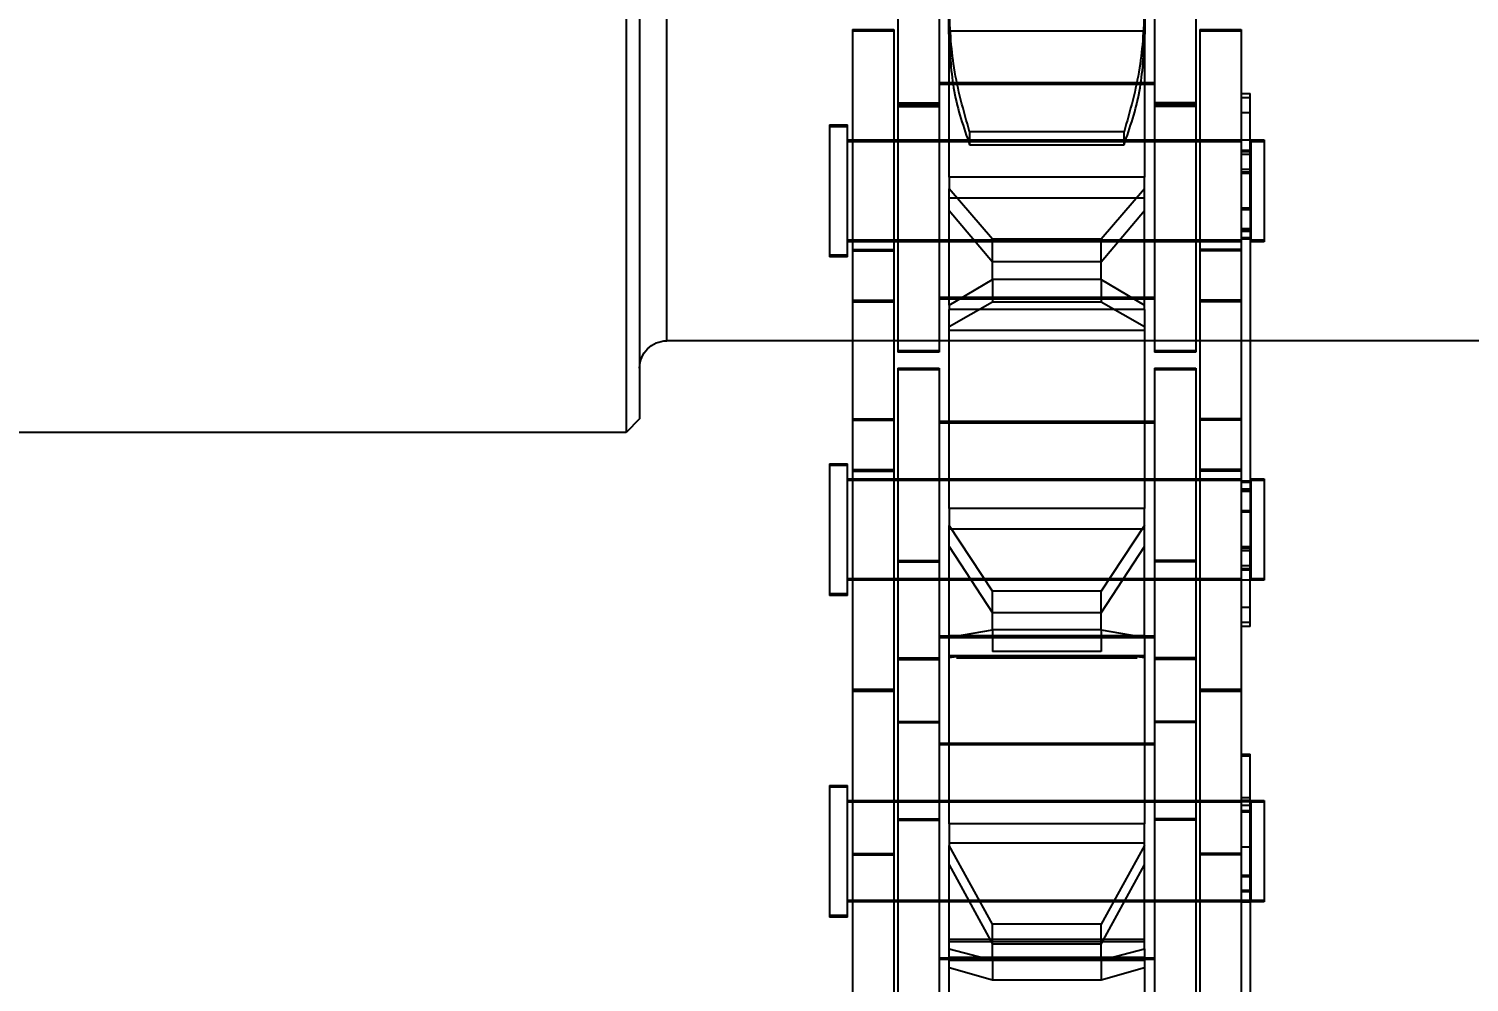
# Model space of a CAD drawing. Header units: metres. Extents: x 0 to 63075, y 0 to 44550.
# Drawn here: x 40773.8 to 40826.8, y 16396 to 16431.1 of the extents above; entities that cross this region are included whole.
import ezdxf

# ---------------------------------------------------------------- set-up
doc = ezdxf.new("R2010")
doc.units = ezdxf.units.M
doc.header["$LTSCALE"] = 75
doc.linetypes.add('HIDDEN2', pattern=[4.7625, 3.175, -1.5875])
doc.layers.add('SDM', color=7, linetype='Continuous')
doc.layers.add('ST1', color=7, linetype='HIDDEN2')
doc.styles.add('ROMANS', font='ROMANS.SHX')
doc.dimstyles.new('75___1-75', dxfattribs={"dimscale": 75, "dimtxt": 2.5, "dimasz": 2, "dimexe": 1.5, "dimexo": 1, "dimgap": 0.5, "dimtad": 1, "dimdec": 0, "dimzin": 12, "dimtxsty": 'ROMANS', "dimcen": 0, "dimclrd": 256, "dimclre": 256, "dimclrt": 3, "dimazin": 3, "dimtfac": 1, "dimtdec": 0, "dimtmove": 0, "dimatfit": 0, "dimfxl": 1, "dimlwd": -1, "dimlwe": -1, "dimarcsym": 0})

# ---------------------------------------------------------------- blocks, each defined once
blk = doc.blocks.new('*D36')
at = {"layer": 'Defpoints', "color": 0, "transparency": 16777216}
for p in [(40691.256, 16728.439), (43023.918, 16728.439), (40843.493, 16285.374)]:
    blk.add_point(p, dxfattribs=at)
at = {"layer": 'SDM', "transparency": 16777216}
for p, q in [((43023.918, 16878.439), (43023.918, 17585.582)), ((40766.256, 16728.439), (43136.418, 16728.439)), ((43023.918, 16285.374), (43023.918, 16728.439)), ((40918.493, 16285.374), (43136.418, 16285.374)), ((43023.918, 16135.374), (43023.918, 15985.374))]:
    blk.add_line(p, q, dxfattribs=at)
for points in [[(42998.918, 16878.439), (43048.918, 16878.439), (43023.918, 16728.439)], [(42998.918, 16135.374), (43048.918, 16135.374), (43023.918, 16285.374)]]:
    blk.add_solid(points, dxfattribs=at)
at = {"layer": 'SDM', "color": 3, "transparency": 16777216, "insert": (42892.668, 17307.01), "char_height": 187.5, "attachment_point": 5, "rotation": 90, "style": 'ROMANS'}
blk.add_mtext('443', dxfattribs=at)
blk = doc.blocks.new('A$C3224c420')
at = {"layer": 'ST1'}
for p, q in [((98, 1507.375), (98, 1476.625)), ((98.5, 1507.875), (98.5, 1476.125)), ((97, 1479.525), (97, 1504.497)), ((97, 1479.525), (97, 1504.497)), ((77.515, 1494.477), (77.515, 1488.127)), ((79.035, 1494.477), (79.035, 1488.127)), ((86.965, 1494.477), (86.965, 1488.127)), ((88.485, 1494.477), (88.485, 1488.127)), ((79.4, 1493.044), (79.4, 1485.535)), ((86.6, 1485.535), (86.6, 1493.044)), ((79.395, 1491.892), (79.395, 1490.793)), ((86.605, 1490.793), (86.605, 1491.892)), ((75.843, 1490.974), (75.843, 1490.918)), ((77.363, 1490.974), (75.843, 1490.974)), ((75.843, 1490.918), (75.843, 1480.942)), ((77.363, 1490.918), (75.843, 1490.918)), ((77.363, 1490.974), (77.363, 1490.918)), ((77.363, 1490.918), (77.363, 1480.942)), ((88.637, 1490.974), (88.637, 1490.918)), ((90.157, 1490.974), (88.637, 1490.974)), ((88.637, 1490.918), (88.637, 1480.942)), ((90.157, 1490.918), (88.637, 1490.918)), ((90.157, 1490.974), (90.157, 1490.918)), ((90.157, 1490.918), (90.157, 1480.942)), ((79.395, 1490.912), (86.605, 1490.912)), ((86.965, 1489.014), (79.035, 1489.014)), ((86.965, 1488.958), (79.035, 1488.958)), ((75.511, 1488.449), (75.511, 1488.606)), ((75.843, 1488.606), (75.511, 1488.606)), ((75.511, 1488.449), (75.843, 1488.449)), ((75.511, 1487.895), (75.511, 1488.449)), ((77.515, 1488.271), (79.035, 1488.271)), ((88.485, 1488.271), (86.965, 1488.271)), ((75.511, 1487.895), (75.843, 1487.895)), ((75.511, 1484.332), (75.511, 1487.895)), ((77.515, 1488.219), (79.035, 1488.219)), ((77.515, 1488.187), (79.035, 1488.187)), ((77.515, 1488.127), (79.035, 1488.127)), ((77.515, 1488.127), (77.515, 1479.078)), ((79.035, 1488.127), (79.035, 1479.078)), ((88.485, 1488.219), (86.965, 1488.219)), ((88.485, 1488.187), (86.965, 1488.187)), ((88.485, 1488.127), (86.965, 1488.127)), ((86.965, 1488.127), (86.965, 1479.078)), ((88.485, 1488.127), (88.485, 1479.078)), ((90.341, 1487.397), (90.341, 1487.452)), ((91, 1487.452), (90.341, 1487.452)), ((90.341, 1487.354), (90.341, 1487.397)), ((91, 1487.397), (90.341, 1487.397)), ((90.341, 1482.6), (90.341, 1487.354)), ((91, 1487.452), (91, 1487.397)), ((91, 1487.397), (91, 1482.6)), ((75, 1486.899), (75, 1486.843)), ((75.474, 1486.899), (75, 1486.899)), ((75, 1486.843), (75, 1483.153)), ((75.474, 1486.843), (75, 1486.843)), ((75.474, 1486.843), (75.474, 1486.899)), ((75.474, 1483.153), (75.474, 1486.843)), ((77.363, 1486.899), (75.511, 1486.899)), ((90.341, 1486.899), (75.843, 1486.899)), ((77.363, 1486.843), (75.843, 1486.843)), ((90.341, 1486.843), (75.843, 1486.843)), ((79.035, 1486.899), (77.515, 1486.899)), ((79.035, 1486.843), (77.515, 1486.843)), ((86.965, 1486.899), (79.035, 1486.899)), ((86.965, 1486.843), (79.035, 1486.843)), ((80.157, 1487.198), (85.843, 1487.198)), ((80.157, 1486.722), (80.157, 1487.198)), ((85.843, 1486.722), (80.157, 1486.722)), ((85.843, 1487.198), (85.843, 1486.722)), ((88.485, 1486.899), (86.965, 1486.899)), ((88.485, 1486.843), (86.965, 1486.843)), ((90.157, 1486.899), (88.637, 1486.899)), ((90.157, 1486.843), (88.637, 1486.843)), ((75.843, 1486.53), (75.474, 1486.53)), ((75.843, 1486.474), (75.474, 1486.474)), ((75.511, 1486.362), (75.843, 1486.362)), ((75.511, 1485.809), (75.843, 1485.809)), ((75.511, 1485.718), (75.843, 1485.718)), ((75.511, 1485.665), (75.843, 1485.665)), ((79.4, 1485.535), (86.6, 1485.535)), ((79.4, 1485.094), (79.4, 1485.535)), ((79.4, 1485.094), (81, 1483.242)), ((79.4, 1480.809), (79.4, 1485.094)), ((85, 1483.242), (86.6, 1485.094)), ((86.6, 1485.535), (86.6, 1485.094)), ((86.6, 1480.809), (86.6, 1485.094)), ((79.4, 1484.75), (86.6, 1484.75)), ((75.511, 1484.39), (75.843, 1484.39)), ((75.511, 1484.332), (75.843, 1484.332)), ((75.511, 1484.332), (75.511, 1471.857)), ((81, 1482.406), (79.4, 1484.296)), ((86.6, 1484.296), (85, 1482.406)), ((75.474, 1483.578), (75.843, 1483.578)), ((75.474, 1483.522), (75.843, 1483.522)), ((75.511, 1483.629), (75.843, 1483.629)), ((75.511, 1483.574), (75.843, 1483.574)), ((75, 1483.209), (75.474, 1483.209)), ((75, 1483.153), (75.474, 1483.153)), ((75.511, 1483.298), (75.843, 1483.298)), ((75.511, 1483.242), (75.843, 1483.242)), ((75.843, 1483.209), (77.363, 1483.209)), ((75.843, 1483.209), (90.341, 1483.209)), ((75.843, 1483.153), (77.363, 1483.153)), ((75.843, 1483.153), (90.341, 1483.153)), ((77.515, 1483.209), (79.035, 1483.209)), ((77.515, 1483.153), (79.035, 1483.153)), ((79.035, 1483.209), (86.965, 1483.209)), ((79.035, 1483.153), (86.965, 1483.153)), ((81, 1481.754), (81, 1483.242)), ((81, 1483.242), (85, 1483.242)), ((85, 1481.754), (85, 1483.242)), ((86.965, 1483.209), (88.485, 1483.209)), ((86.965, 1483.153), (88.485, 1483.153)), ((88.637, 1483.209), (90.157, 1483.209)), ((88.637, 1483.153), (90.157, 1483.153)), ((75.843, 1482.869), (77.363, 1482.869)), ((75.843, 1482.817), (77.363, 1482.817)), ((90.157, 1482.869), (88.637, 1482.869)), ((90.157, 1482.817), (88.637, 1482.817)), ((90.341, 1482.655), (91, 1482.655)), ((90.341, 1482.6), (91, 1482.6)), ((81, 1482.406), (85, 1482.406)), ((81, 1481.754), (79.4, 1480.809)), ((81, 1481.754), (85, 1481.754)), ((81, 1481.754), (81, 1480.921)), ((86.6, 1480.809), (85, 1481.754)), ((85, 1481.754), (85, 1480.921)), ((75.843, 1481.001), (77.363, 1481.001)), ((75.843, 1480.942), (77.363, 1480.942)), ((75.843, 1480.942), (75.843, 1474.705)), ((77.363, 1480.942), (77.363, 1474.705)), ((79.035, 1481.094), (86.965, 1481.094)), ((79.035, 1481.038), (86.965, 1481.038)), ((79.4, 1480.019), (81, 1480.921)), ((81, 1480.921), (85, 1480.921)), ((85, 1480.921), (86.6, 1480.019)), ((90.157, 1481.001), (88.637, 1481.001)), ((90.157, 1480.942), (88.637, 1480.942)), ((88.637, 1480.942), (88.637, 1474.705)), ((90.157, 1480.942), (90.157, 1474.705)), ((79.4, 1480.656), (79.4, 1480.809)), ((79.4, 1480.656), (86.6, 1480.656)), ((79.4, 1480.656), (79.4, 1473.321)), ((86.6, 1480.809), (86.6, 1480.656)), ((86.6, 1473.321), (86.6, 1480.656)), ((79.4, 1479.878), (86.6, 1479.878)), ((41.238, 1479.5), (97, 1479.5)), ((79.4, 1479.5), (86.6, 1479.5)), ((77.515, 1479.134), (79.035, 1479.134)), ((77.515, 1479.078), (79.035, 1479.078)), ((86.965, 1479.134), (88.485, 1479.134)), ((86.965, 1479.078), (88.485, 1479.078)), ((77.515, 1478.498), (77.515, 1478.444)), ((79.035, 1478.498), (77.515, 1478.498)), ((77.515, 1478.444), (77.515, 1467.763)), ((79.035, 1478.444), (77.515, 1478.444)), ((79.035, 1478.498), (79.035, 1478.444)), ((79.035, 1478.444), (79.035, 1467.763)), ((86.965, 1478.498), (86.965, 1478.444)), ((88.485, 1478.498), (86.965, 1478.498)), ((86.965, 1478.444), (86.965, 1467.763)), ((88.485, 1478.444), (86.965, 1478.444)), ((88.485, 1478.498), (88.485, 1478.444)), ((88.485, 1478.444), (88.485, 1467.763)), ((75.843, 1476.63), (77.363, 1476.63)), ((90.157, 1476.63), (88.637, 1476.63)), ((98, 1476.625), (98.5, 1476.125)), ((75.843, 1476.58), (77.363, 1476.58)), ((86.965, 1476.538), (79.035, 1476.538)), ((86.965, 1476.484), (79.035, 1476.484)), ((90.157, 1476.58), (88.637, 1476.58)), ((98.5, 1476.125), (287.5, 1476.125)), ((75.843, 1474.763), (77.363, 1474.763)), ((75.843, 1474.705), (77.363, 1474.705)), ((75.843, 1474.705), (75.843, 1466.604)), ((77.363, 1474.705), (77.363, 1466.604)), ((90.157, 1474.763), (88.637, 1474.763)), ((90.157, 1474.705), (88.637, 1474.705)), ((88.637, 1474.705), (88.637, 1466.604)), ((90.157, 1474.705), (90.157, 1466.604)), ((90.341, 1474.922), (90.341, 1474.976)), ((91, 1474.976), (90.341, 1474.976)), ((90.341, 1474.88), (90.341, 1474.922)), ((91, 1474.922), (90.341, 1474.922)), ((90.341, 1470.125), (90.341, 1474.88)), ((91, 1474.976), (91, 1474.922)), ((91, 1474.922), (91, 1470.125)), ((75, 1474.423), (75, 1474.369)), ((75.474, 1474.423), (75, 1474.423)), ((75, 1474.369), (75, 1470.679)), ((75.474, 1474.369), (75, 1474.369)), ((75.474, 1474.369), (75.474, 1474.423)), ((75.474, 1470.679), (75.474, 1474.369)), ((75.843, 1474.054), (75.474, 1474.054)), ((75.843, 1474), (75.474, 1474)), ((75.511, 1474.333), (75.843, 1474.333)), ((75.511, 1474.28), (75.843, 1474.28)), ((75.511, 1474.003), (75.843, 1474.003)), ((75.511, 1473.948), (75.843, 1473.948)), ((77.363, 1474.423), (75.843, 1474.423)), ((90.341, 1474.423), (75.843, 1474.423)), ((77.363, 1474.369), (75.843, 1474.369)), ((90.341, 1474.369), (75.843, 1474.369)), ((79.035, 1474.423), (77.515, 1474.423)), ((79.035, 1474.369), (77.515, 1474.369)), ((86.965, 1474.423), (79.035, 1474.423)), ((86.965, 1474.369), (79.035, 1474.369)), ((88.485, 1474.423), (86.965, 1474.423)), ((88.485, 1474.369), (86.965, 1474.369)), ((90.157, 1474.423), (88.637, 1474.423)), ((90.157, 1474.369), (88.637, 1474.369)), ((75.511, 1473.241), (75.843, 1473.241)), ((75.511, 1473.19), (75.843, 1473.19)), ((79.4, 1473.321), (86.6, 1473.321)), ((79.4, 1472.695), (79.4, 1473.321)), ((86.6, 1473.321), (86.6, 1472.695)), ((79.4, 1472.695), (81, 1470.28)), ((79.4, 1468.579), (79.4, 1472.695)), ((79.4, 1472.562), (86.6, 1472.562)), ((85, 1470.28), (86.6, 1472.695)), ((86.6, 1468.579), (86.6, 1472.695)), ((75.511, 1471.914), (75.843, 1471.914)), ((75.511, 1471.857), (75.843, 1471.857)), ((75.511, 1468.972), (75.511, 1471.857)), ((81, 1469.477), (79.4, 1471.925)), ((86.6, 1471.925), (85, 1469.477)), ((75.511, 1471.766), (75.843, 1471.766)), ((77.515, 1471.41), (79.035, 1471.41)), ((77.515, 1471.36), (79.035, 1471.36)), ((88.485, 1471.41), (86.965, 1471.41)), ((88.485, 1471.36), (86.965, 1471.36)), ((75.474, 1471.102), (75.843, 1471.102)), ((75.474, 1471.048), (75.843, 1471.048)), ((75.511, 1471.214), (75.843, 1471.214)), ((75, 1470.733), (75.474, 1470.733)), ((75, 1470.679), (75.474, 1470.679)), ((75.511, 1470.679), (77.363, 1470.679)), ((75.843, 1470.733), (77.363, 1470.733)), ((75.843, 1470.733), (90.341, 1470.733)), ((75.843, 1470.679), (90.341, 1470.679)), ((77.515, 1470.733), (79.035, 1470.733)), ((77.515, 1470.679), (79.035, 1470.679)), ((79.035, 1470.733), (86.965, 1470.733)), ((79.035, 1470.679), (86.965, 1470.679)), ((81, 1468.851), (81, 1470.28)), ((81, 1470.28), (85, 1470.28)), ((85, 1468.851), (85, 1470.28)), ((86.965, 1470.733), (88.485, 1470.733)), ((86.965, 1470.679), (88.485, 1470.679)), ((88.637, 1470.733), (90.157, 1470.733)), ((88.637, 1470.679), (90.157, 1470.679)), ((90.341, 1470.179), (91, 1470.179)), ((90.341, 1470.125), (91, 1470.125)), ((75.511, 1469.68), (75.843, 1469.68)), ((81, 1469.477), (85, 1469.477)), ((75.511, 1469.128), (75.843, 1469.128)), ((75.511, 1468.972), (75.843, 1468.972)), ((86.6, 1468.638), (79.4, 1468.638)), ((79.4, 1468.633), (86.6, 1468.633)), ((81, 1468.851), (79.569, 1468.608)), ((81, 1468.851), (85, 1468.851)), ((81, 1468.851), (81, 1468.053)), ((86.431, 1468.608), (85, 1468.851)), ((85, 1468.851), (85, 1468.053)), ((79.035, 1468.618), (86.965, 1468.618)), ((79.035, 1468.564), (86.965, 1468.564)), ((79.395, 1468.575), (86.605, 1468.575)), ((79.4, 1468.579), (79.4, 1461.707)), ((86.6, 1461.707), (86.6, 1468.579)), ((77.515, 1467.819), (79.035, 1467.819)), ((77.515, 1467.763), (79.035, 1467.763)), ((77.515, 1467.763), (77.515, 1461.839)), ((79.035, 1467.763), (79.035, 1461.839)), ((86.6, 1467.899), (79.4, 1467.899)), ((79.4, 1467.892), (86.6, 1467.892)), ((79.4, 1467.824), (79.669, 1467.863)), ((79.669, 1467.814), (86.331, 1467.814)), ((81, 1468.053), (85, 1468.053)), ((86.331, 1467.863), (86.6, 1467.824)), ((88.485, 1467.819), (86.965, 1467.819)), ((88.485, 1467.763), (86.965, 1467.763)), ((86.965, 1467.763), (86.965, 1461.839)), ((88.485, 1467.763), (88.485, 1461.839)), ((75.843, 1466.658), (77.363, 1466.658)), ((77.363, 1466.646), (75.843, 1466.646)), ((75.843, 1466.604), (77.363, 1466.604)), ((75.843, 1466.595), (75.843, 1455.363)), ((77.363, 1466.595), (75.843, 1466.595)), ((77.363, 1466.595), (77.363, 1455.363)), ((88.637, 1466.658), (90.157, 1466.658)), ((90.157, 1466.646), (88.637, 1466.646)), ((88.637, 1466.604), (90.157, 1466.604)), ((88.637, 1466.595), (88.637, 1455.363)), ((90.157, 1466.595), (88.637, 1466.595)), ((90.157, 1466.595), (90.157, 1455.363)), ((77.515, 1465.484), (79.035, 1465.484)), ((88.485, 1465.484), (86.965, 1465.484)), ((77.515, 1465.436), (79.035, 1465.436)), ((88.485, 1465.436), (86.965, 1465.436)), ((86.965, 1464.686), (79.035, 1464.686)), ((86.965, 1464.635), (79.035, 1464.635)), ((75.511, 1464.227), (75.511, 1464.278)), ((75.843, 1464.278), (75.511, 1464.278)), ((75.511, 1464.202), (75.511, 1464.227)), ((75.843, 1464.227), (75.511, 1464.227)), ((75.511, 1464.202), (75.843, 1464.202)), ((75.511, 1462.665), (75.511, 1464.202)), ((90.341, 1463.074), (90.341, 1463.124)), ((91, 1463.124), (90.341, 1463.124)), ((90.341, 1462.723), (90.341, 1463.074)), ((91, 1463.074), (90.341, 1463.074)), ((91, 1463.124), (91, 1463.074)), ((91, 1463.074), (91, 1462.723)), ((75, 1462.571), (75, 1462.52)), ((75.474, 1462.571), (75, 1462.571)), ((75, 1462.52), (75, 1462.25)), ((75.474, 1462.52), (75, 1462.52)), ((75.474, 1462.52), (75.474, 1462.571)), ((75.474, 1458.83), (75.474, 1462.52)), ((75.511, 1462.665), (75.843, 1462.665)), ((75.511, 1458.825), (75.511, 1462.665)), ((75.511, 1462.573), (75.843, 1462.573)), ((77.363, 1462.571), (75.511, 1462.571)), ((75.511, 1462.525), (75.843, 1462.525)), ((75.511, 1462.389), (75.843, 1462.389)), ((90.341, 1462.571), (75.843, 1462.571)), ((77.363, 1462.52), (75.843, 1462.52)), ((90.341, 1462.52), (75.843, 1462.52)), ((79.035, 1462.571), (77.515, 1462.571)), ((79.035, 1462.52), (77.515, 1462.52)), ((86.965, 1462.571), (79.035, 1462.571)), ((86.965, 1462.52), (79.035, 1462.52)), ((88.485, 1462.571), (86.965, 1462.571)), ((88.485, 1462.52), (86.965, 1462.52)), ((90.157, 1462.571), (88.637, 1462.571)), ((90.157, 1462.52), (88.637, 1462.52)), ((90.341, 1458.277), (90.341, 1462.723)), ((91, 1462.723), (91, 1458.277)), ((75, 1462.25), (75, 1458.83)), ((75.843, 1462.202), (75.474, 1462.202)), ((75.843, 1462.151), (75.474, 1462.151)), ((77.515, 1461.893), (79.035, 1461.893)), ((77.515, 1461.839), (79.035, 1461.839)), ((77.515, 1461.839), (77.515, 1454.755)), ((79.035, 1461.839), (79.035, 1454.755)), ((88.485, 1461.893), (86.965, 1461.893)), ((88.485, 1461.839), (86.965, 1461.839)), ((86.965, 1461.839), (86.965, 1454.755)), ((88.485, 1461.839), (88.485, 1454.755)), ((79.4, 1461.707), (86.6, 1461.707)), ((79.4, 1460.917), (79.4, 1461.707)), ((86.6, 1461.707), (86.6, 1460.917)), ((75.511, 1460.852), (75.843, 1460.852)), ((79.4, 1460.999), (86.6, 1460.999)), ((79.4, 1460.917), (81, 1458.017)), ((79.4, 1457.101), (79.4, 1460.917)), ((85, 1458.017), (86.6, 1460.917)), ((86.6, 1457.101), (86.6, 1460.917)), ((75.843, 1460.613), (77.363, 1460.613)), ((75.843, 1460.567), (77.363, 1460.567)), ((81, 1457.271), (79.4, 1460.199)), ((86.6, 1460.199), (85, 1457.271)), ((90.157, 1460.613), (88.637, 1460.613)), ((90.157, 1460.567), (88.637, 1460.567)), ((75.511, 1459.803), (75.843, 1459.803)), ((75.511, 1459.754), (75.843, 1459.754)), ((75.474, 1459.25), (75.843, 1459.25)), ((75.474, 1459.199), (75.843, 1459.199)), ((75, 1458.881), (75.474, 1458.881)), ((75, 1458.83), (75.474, 1458.83)), ((75.511, 1458.883), (75.843, 1458.883)), ((75.511, 1458.881), (77.363, 1458.881)), ((75.511, 1458.878), (75.843, 1458.878)), ((75.511, 1458.832), (75.843, 1458.832)), ((75.511, 1458.83), (77.363, 1458.83)), ((75.511, 1458.825), (75.843, 1458.825)), ((75.511, 1458.825), (75.511, 1447.984)), ((75.843, 1458.881), (90.341, 1458.881)), ((75.843, 1458.83), (90.341, 1458.83)), ((77.515, 1458.881), (79.035, 1458.881)), ((77.515, 1458.83), (79.035, 1458.83)), ((79.035, 1458.881), (86.965, 1458.881)), ((79.035, 1458.83), (86.965, 1458.83)), ((86.965, 1458.881), (88.485, 1458.881)), ((86.965, 1458.83), (88.485, 1458.83)), ((88.637, 1458.881), (90.157, 1458.881)), ((88.637, 1458.83), (90.157, 1458.83)), ((90.341, 1458.327), (91, 1458.327)), ((90.341, 1458.277), (91, 1458.277)), ((81, 1456.692), (81, 1458.017)), ((81, 1458.017), (85, 1458.017)), ((85, 1456.692), (85, 1458.017)), ((86.6, 1457.464), (79.4, 1457.464)), ((79.4, 1457.361), (86.6, 1457.361)), ((81, 1456.692), (79.4, 1457.101)), ((79.4, 1457.101), (79.4, 1451.067)), ((81, 1457.271), (85, 1457.271)), ((86.6, 1457.101), (85, 1456.692)), ((86.6, 1451.067), (86.6, 1457.101)), ((79.035, 1456.766), (86.965, 1456.766)), ((79.035, 1456.715), (86.965, 1456.715)), ((86.6, 1456.794), (79.4, 1456.794)), ((79.4, 1456.68), (86.6, 1456.68)), ((81, 1456.692), (85, 1456.692)), ((81, 1456.692), (81, 1455.954)), ((85, 1456.692), (85, 1455.954)), ((79.4, 1456.407), (81, 1455.954)), ((81, 1455.954), (85, 1455.954)), ((85, 1455.954), (86.6, 1456.407))]:
    blk.add_line(p, q, dxfattribs=at)
blk.add_arc((97, 1478.5), 1, 0, 90, dxfattribs=at)
for points, knots in [([(79.395, 1491.892), (79.43, 1491.101), (79.504, 1489.47), (79.935, 1487.971), (80.157, 1487.198)], [0, 0, 0, 0, 0.484725, 1, 1, 1, 1]), ([(85.843, 1487.198), (86.065, 1487.971), (86.496, 1489.47), (86.57, 1491.101), (86.605, 1491.892)], [0, 0, 0, 0, 0.515254, 1, 1, 1, 1]), ([(80.157, 1486.722), (79.935, 1487.358), (79.504, 1488.594), (79.43, 1490.075), (79.395, 1490.793)], [0, 0, 0, 0, 0.515257, 1, 1, 1, 1]), ([(86.605, 1490.793), (86.57, 1490.075), (86.496, 1488.594), (86.065, 1487.358), (85.843, 1486.722)], [0, 0, 0, 0, 0.484735, 1, 1, 1, 1])]:
    blk.add_open_spline(points, degree=3, knots=knots, dxfattribs=at)

msp = doc.modelspace()

# ---------------------------------------------------------------- block references
at = {"layer": 'SDM', "xscale": -1}
msp.add_blockref('A$C3224c420', (40894.255, 14940.137), dxfattribs=at)

# ---------------------------------------------------------------- dimensions: what is measured, and where the dimension line sits
at = {"layer": 'SDM'}
dim = msp.add_linear_dim(base=(43023.918, 16728.439), p1=(40843.493, 16285.374), p2=(40691.256, 16728.439), angle=90, dimstyle='75___1-75', dxfattribs=at)
dim.commit()
dim.dimension.update_dxf_attribs({"geometry": '*D36', "text_midpoint": (42892.668, 17307.01)})

doc.saveas('drawing.dxf')
